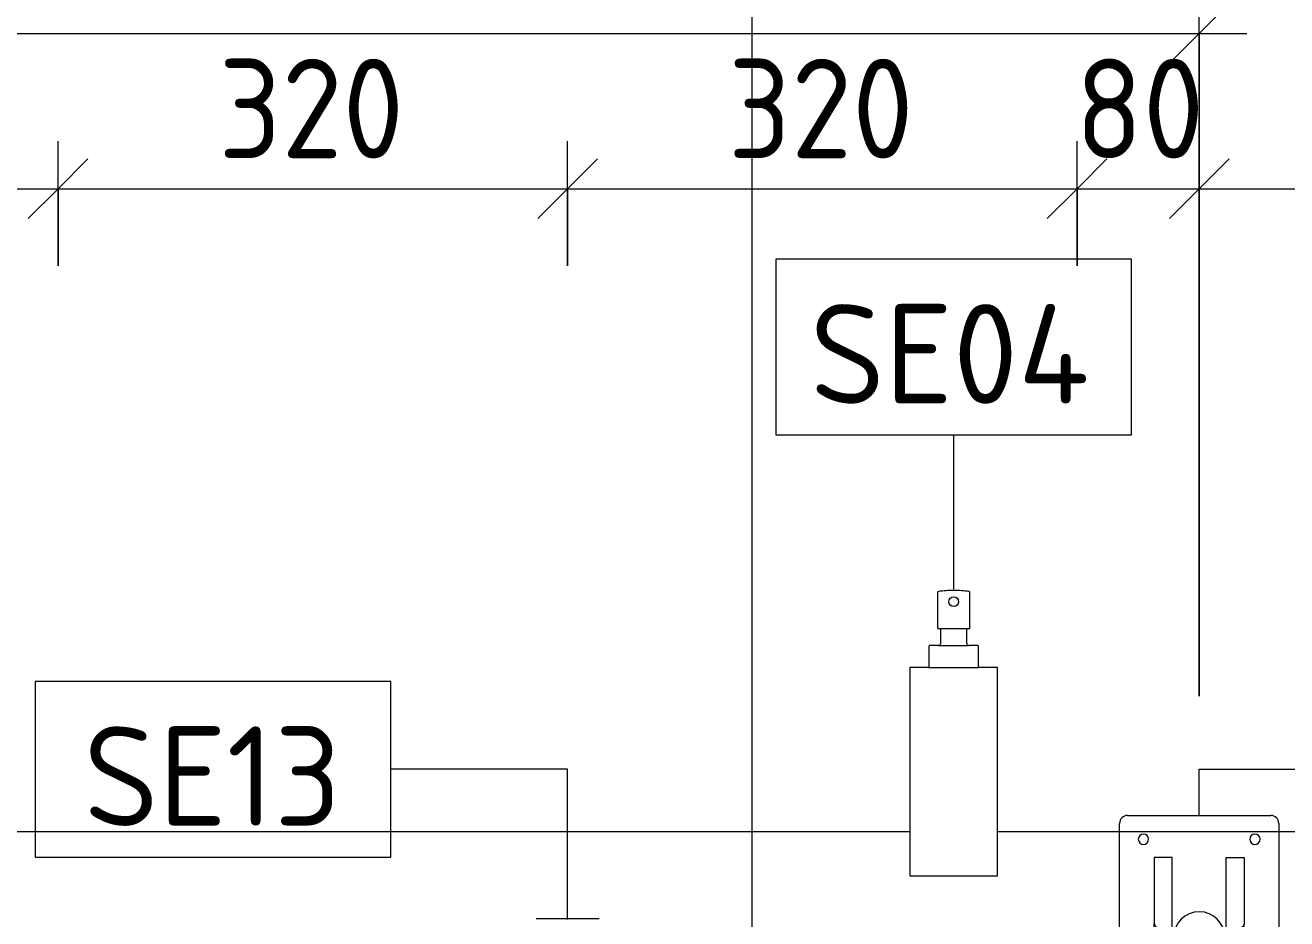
# Model space of a CAD drawing. Header units: millimetres. Extents: x 88919 to 135993, y -1987 to 12871.
# Drawn here: x 133012 to 133804, y 8946 to 9507 of the extents above; entities that cross this region are included whole.
import ezdxf

# ---------------------------------------------------------------- set-up
doc = ezdxf.new("R2010")
doc.units = ezdxf.units.MM
for name, color, linetype, lineweight in [('0-1', 7, 'Continuous', 9), ('A-ANNO-DIMS', 7, 'Continuous', 9), ('A-ANNO-DIMS-25', 7, 'Continuous', 9), ('A-GENM', 7, 'Continuous', 9), ('A-WALL-PATT', 7, 'Continuous', 9), ('P-SANR-FIXT', 7, 'Continuous', 9), ('P-SANR-FIXT-IDEN', 7, 'Continuous', 9)]:
    doc.layers.add(name, color=color, linetype=linetype, lineweight=lineweight)
doc.styles.add('GOST Common_7', font='GOST_Common.ttf', dxfattribs={"height": 62.5})
doc.styles.add('ISOCPEUR_2', font='isocpeur.ttf', dxfattribs={"width": 0.9, "height": 62.5})
doc.styles.add('ISOCPEUR_3', font='isocpeur.ttf', dxfattribs={"width": 0.9, "height": 50})
doc.dimstyles.new('ISO-2_0_0_9К_Средний_округл2', dxfattribs={"dimscale": 304.8, "dimtxt": 49.799059, "dimasz": 0.123031, "dimexe": 0.098425, "dimexo": 0, "dimgap": 0, "dimtad": 1, "dimdec": 0, "dimrnd": 10, "dimzin": 0, "dimdsep": 46, "dimtxsty": 'ISOCPEUR_3', "dimblk1": 'OBLIQUE', "dimblk2": 'OBLIQUE', "dimsah": 1, "dimcen": 0.09, "dimdle": 0.098425, "dimazin": 0, "dimtfac": 1, "dimtdec": 4, "dimtix": 1, "dimtmove": 0, "dimatfit": 3, "dimfxl": 1, "dimtvp": 1, "dimtolj": 1, "dimtzin": 0, "dimarcsym": 2})
doc.dimstyles.new('ISO-2_5_0_9К_БОЛЬШОЙ_1', dxfattribs={"dimscale": 304.8, "dimtxt": 62.248823, "dimasz": 0.123031, "dimexe": 0.098425, "dimexo": 0.246063, "dimgap": 0, "dimtad": 1, "dimdec": 0, "dimrnd": 10, "dimzin": 0, "dimdsep": 46, "dimtxsty": 'ISOCPEUR_2', "dimblk1": 'OBLIQUE', "dimblk2": 'OBLIQUE', "dimsah": 1, "dimcen": 0.09, "dimdle": 0.098425, "dimazin": 0, "dimtfac": 1, "dimtdec": 4, "dimtix": 1, "dimtmove": 0, "dimatfit": 3, "dimfxl": 1, "dimtvp": 1, "dimtolj": 1, "dimtzin": 0, "dimarcsym": 2})

# ---------------------------------------------------------------- blocks, each defined once
blk = doc.blocks.new('смеситель для раковины - Default-30615600-Развертка 3_27-4')
at = {"layer": '0-1'}
blk.add_line((7389.83, 8945.54), (7350.24, 8945.54), dxfattribs=at)
blk = doc.blocks.new('TOY_Диспансер мыло - Дозатор Elegance new 11654 019001 хром-30721027-Развертка 3_27-4')
at = {"layer": 'A-GENM'}
for p, q in [((7602.38, 9150.64), (7602.38, 9128.35)), ((7622.7, 9128.35), (7622.7, 9150.64)), ((7602.88, 9127.85), (7604.25, 9127.85)), ((7604.25, 9127.85), (7620.83, 9127.85)), ((7604.25, 9127.85), (7604.25, 9118.19)), ((7620.83, 9118.19), (7620.83, 9127.85)), ((7620.83, 9127.85), (7622.2, 9127.85)), ((7596.91, 9116.7), (7596.91, 9103.38)), ((7603.26, 9117.2), (7597.41, 9117.2)), ((7603.07, 9117.2), (7621.81, 9117.2)), ((7627.66, 9117.2), (7621.81, 9117.2)), ((7628.16, 9103.38), (7628.16, 9116.7)), ((7596.91, 9103.38), (7585.04, 9103.38)), ((7585.04, 9103.38), (7585.04, 8972.45)), ((7596.7, 9103.45), (7628.19, 9103.45)), ((7640.04, 9103.38), (7628.16, 9103.38)), ((7640.04, 8972.45), (7640.04, 9103.38)), ((7585.04, 8972.45), (7640.04, 8972.45))]:
    blk.add_line(p, q, dxfattribs=at)
blk.add_circle((7612.54, 9144.76), 3.04, dxfattribs=at)
for centre, radius, start, end in [((7602.88, 9150.64), 0.5, 90, 180), ((7612.43, 9083.93), 67.89, 89.90949, 98.09051), ((7612.65, 9083.93), 67.89, 81.90949, 90.09051), ((7622.2, 9150.64), 0.5, 0, 90), ((7602.88, 9128.35), 0.5, 180, 270), ((7622.2, 9128.35), 0.5, 270, 0), ((7597.41, 9116.7), 0.5, 90, 180), ((7603.26, 9118.19), 0.988, 270, 0), ((7621.81, 9118.19), 0.988, 180, 270), ((7627.66, 9116.7), 0.5, 0, 90)]:
    blk.add_arc(centre, radius, start, end, dxfattribs=at)
blk = doc.blocks.new('132_МГН_Поручень для унитаза_тип откидной - ПР 1Р-18619933-Развертка 3_27-4')
at = {"layer": 'A-GENM'}
for p, q in [((7721.7, 9010.5), (7811.7, 9010.5)), ((7716.7, 8715.5), (7716.7, 9005.5)), ((7816.7, 9005.5), (7816.7, 8715.5)), ((7749.7, 8984), (7738.52, 8984)), ((7738.52, 8984), (7738.52, 8942.37)), ((7749.7, 8939.6), (7749.7, 8984)), ((7783.7, 8984), (7794.89, 8984)), ((7783.7, 8939.6), (7783.7, 8984)), ((7794.89, 8984), (7794.89, 8942.37)), ((7738.52, 8938.84), (7738.52, 8942.37)), ((7743.15, 8939.6), (7749.7, 8939.6)), ((7749.7, 8939.6), (7749.7, 8904)), ((7783.7, 8939.6), (7783.7, 8904)), ((7790.25, 8939.6), (7783.7, 8939.6)), ((7794.89, 8938.84), (7794.89, 8942.37)), ((7746.7, 8936.06), (7743.15, 8936.06)), ((7746.7, 8907.5), (7746.7, 8936.06)), ((7750.7, 8781), (7750.7, 8934)), ((7782.7, 8934), (7782.7, 8781)), ((7786.7, 8936.06), (7790.25, 8936.06)), ((7786.7, 8907.5), (7786.7, 8936.06)), ((7738.5, 8907.5), (7746.7, 8907.5)), ((7738.5, 8904), (7738.5, 8907.5)), ((7794.9, 8907.5), (7786.7, 8907.5)), ((7794.9, 8904), (7794.9, 8907.5)), ((7749.7, 8904), (7738.5, 8904)), ((7783.7, 8904), (7794.9, 8904)), ((7811.7, 8710.5), (7721.7, 8710.5))]:
    blk.add_line(p, q, dxfattribs=at)
for centre, radius, start, end in [((7721.7, 9005.5), 5, 90, 180), ((7811.7, 9005.5), 5, 0, 90), ((7731.7, 8995.5), 3.25, 0, 180), ((7731.7, 8995.5), 3.25, 0, 180), ((7731.7, 8995.5), 3.25, 180, 0), ((7731.7, 8995.5), 3.25, 180, 0), ((7801.7, 8995.5), 3.25, 0, 180), ((7801.7, 8995.5), 3.25, 0, 180), ((7801.7, 8995.5), 3.25, 180, 0), ((7801.7, 8995.5), 3.25, 180, 0), ((7766.7, 8934), 16, 0, 180), ((7731.7, 8895.5), 3.25, 0, 180), ((7731.7, 8895.5), 3.25, 0, 180), ((7801.7, 8895.5), 3.25, 0, 180), ((7801.7, 8895.5), 3.25, 0, 180), ((7731.7, 8895.5), 3.25, 180, 0), ((7731.7, 8895.5), 3.25, 180, 0), ((7801.7, 8895.5), 3.25, 180, 0), ((7801.7, 8895.5), 3.25, 180, 0), ((7766.7, 8780.94), 16.47, 166.24149, 13.75851), ((7766.7, 8781), 16, 180, 0), ((7731.7, 8725.5), 3.25, 360, 180), ((7731.7, 8725.5), 3.25, 0, 180), ((7731.7, 8725.5), 3.25, 180, 0), ((7731.7, 8725.5), 3.25, 180, 360), ((7801.7, 8725.5), 3.25, 360, 180), ((7801.7, 8725.5), 3.25, 0, 180), ((7801.7, 8725.5), 3.25, 180, 0), ((7801.7, 8725.5), 3.25, 180, 360), ((7721.7, 8715.5), 5, 180, 270), ((7811.7, 8715.5), 5, 270, 0)]:
    blk.add_arc(centre, radius, start, end, dxfattribs=at)
for centre, start_param, end_param in [((7743.92, 8942.19), 3.073156, 4.570292), ((7743.92, 8938.66), 3.073156, 4.570292), ((7789.49, 8942.19), 4.854486, 6.351622), ((7789.49, 8938.66), 4.854486, 6.351622)]:
    blk.add_ellipse(centre, major_axis=(5.41, 0), ratio=0.484073, start_param=start_param, end_param=end_param, dxfattribs=at)
blk = doc.blocks.new('DIMBLOCK58-Развертка 3_27-4')
at = {"layer": 'A-ANNO-DIMS-25'}
for p, q in [((131832.79, 10200), (131832.79, 8156.96)), ((131832.79, 8186.96), (131832.79, 10200)), ((134062.79, 8400), (134062.79, 8156.96)), ((134062.79, 8186.96), (134062.79, 8400)), ((131802.79, 8186.96), (134062.79, 8186.96))]:
    blk.add_line(p, q, dxfattribs=at)
at = {"layer": 'A-ANNO-DIMS-25', "lineweight": 20}
for p, q in [((131832.79, 8186.96), (131851.54, 8205.71)), ((134062.79, 8186.96), (134081.54, 8205.71)), ((131832.79, 8186.96), (131814.04, 8168.21)), ((134062.79, 8186.96), (134044.04, 8168.21))]:
    blk.add_line(p, q, dxfattribs=at)
at = {"layer": 'A-ANNO-DIMS-25', "color": 0, "insert": (132884.58, 8252.28), "char_height": 50, "width": 151.6956, "attachment_point": 1, "line_spacing_factor": 1.149209, "style": 'ISOCPEUR_3'}
blk.add_mtext('2230', dxfattribs=at)
blk = doc.blocks.new('_Oblique')
at = {"color": 0, "linetype": 'ByBlock', "lineweight": -2}
blk.add_line((-0.5, -0.5), (0.5, 0.5), dxfattribs=at)
blk = doc.blocks.new('М_сантехническая_рамка1 - В рамке-30590747-Развертка 3_27-4')
at = {"layer": 'P-SANR-FIXT-IDEN'}
for p, q in [((6286.54, 9326.17), (6063.23, 9326.17)), ((6063.23, 9326.17), (6063.23, 9215.72)), ((6286.54, 9215.72), (6286.54, 9326.17)), ((6063.23, 9215.72), (6286.54, 9215.72))]:
    blk.add_line(p, q, dxfattribs=at)
blk = doc.blocks.new('DIMBLOCK65-Развертка 3_27-4')
at = {"layer": 'A-ANNO-DIMS-25'}
for p, q in [((132302.67, 9470.75), (132302.67, 9374.14)), ((132302.67, 9404.14), (132302.67, 9470.75)), ((133032.83, 9355.65), (133032.83, 9434.14)), ((132272.67, 9404.14), (133032.83, 9404.14)), ((133032.83, 9404.14), (133032.83, 9355.65))]:
    blk.add_line(p, q, dxfattribs=at)
at = {"layer": 'A-ANNO-DIMS-25', "lineweight": 20}
for p, q in [((132302.67, 9404.14), (132321.42, 9422.89)), ((133032.83, 9404.14), (133051.58, 9422.89)), ((132302.67, 9404.14), (132283.92, 9385.39)), ((133032.83, 9404.14), (133014.08, 9385.39))]:
    blk.add_line(p, q, dxfattribs=at)
at = {"layer": 'A-ANNO-DIMS-25', "color": 0, "insert": (132608.49, 9485.79), "char_height": 62.5, "width": 142.2146, "attachment_point": 1, "line_spacing_factor": 1.149209, "style": 'ISOCPEUR_2'}
blk.add_mtext('730', dxfattribs=at)
blk = doc.blocks.new('DIMBLOCK66-Развертка 3_27-4')
at = {"layer": 'A-ANNO-DIMS-25'}
for p, q in [((133032.83, 9355.65), (133032.83, 9434.14)), ((133352.83, 9355.65), (133352.83, 9434.14)), ((133032.83, 9404.14), (133352.83, 9404.14)), ((133032.83, 9404.14), (133032.83, 9355.65)), ((133352.83, 9404.14), (133352.83, 9355.65))]:
    blk.add_line(p, q, dxfattribs=at)
at = {"layer": 'A-ANNO-DIMS-25', "lineweight": 20}
for p, q in [((133032.83, 9404.14), (133051.58, 9422.89)), ((133352.83, 9404.14), (133371.58, 9422.89)), ((133032.83, 9404.14), (133014.08, 9385.39)), ((133352.83, 9404.14), (133334.08, 9385.39))]:
    blk.add_line(p, q, dxfattribs=at)
at = {"layer": 'A-ANNO-DIMS-25', "color": 0, "insert": (133133.57, 9485.79), "char_height": 62.5, "width": 142.2146, "attachment_point": 1, "line_spacing_factor": 1.149209, "style": 'ISOCPEUR_2'}
blk.add_mtext('320', dxfattribs=at)
blk = doc.blocks.new('DIMBLOCK67-Развертка 3_27-4')
at = {"layer": 'A-ANNO-DIMS-25'}
for p, q in [((133352.83, 9355.65), (133352.83, 9434.14)), ((133672.83, 9355.65), (133672.83, 9434.14)), ((133352.83, 9404.14), (133672.83, 9404.14)), ((133352.83, 9404.14), (133352.83, 9355.65)), ((133672.83, 9404.14), (133672.83, 9355.65))]:
    blk.add_line(p, q, dxfattribs=at)
at = {"layer": 'A-ANNO-DIMS-25', "lineweight": 20}
for p, q in [((133352.83, 9404.14), (133371.58, 9422.89)), ((133672.83, 9404.14), (133691.58, 9422.89)), ((133352.83, 9404.14), (133334.08, 9385.39)), ((133672.83, 9404.14), (133654.08, 9385.39))]:
    blk.add_line(p, q, dxfattribs=at)
at = {"layer": 'A-ANNO-DIMS-25', "color": 0, "insert": (133453.57, 9485.79), "char_height": 62.5, "width": 142.2146, "attachment_point": 1, "line_spacing_factor": 1.149209, "style": 'ISOCPEUR_2'}
blk.add_mtext('320', dxfattribs=at)
blk = doc.blocks.new('DIMBLOCK68-Развертка 3_27-4')
at = {"layer": 'A-ANNO-DIMS-25'}
for p, q in [((133672.83, 9355.65), (133672.83, 9434.14)), ((133749.49, 9085.5), (133749.49, 9434.14)), ((133672.83, 9404.14), (133749.49, 9404.14)), ((133672.83, 9404.14), (133672.83, 9355.65)), ((133749.49, 9404.14), (133749.49, 9085.5))]:
    blk.add_line(p, q, dxfattribs=at)
at = {"layer": 'A-ANNO-DIMS-25', "lineweight": 20}
for p, q in [((133672.83, 9404.14), (133691.58, 9422.89)), ((133749.49, 9404.14), (133768.24, 9422.89)), ((133672.83, 9404.14), (133654.08, 9385.39)), ((133749.49, 9404.14), (133730.74, 9385.39))]:
    blk.add_line(p, q, dxfattribs=at)
at = {"layer": 'A-ANNO-DIMS-25', "color": 0, "insert": (133671.66, 9485.79), "char_height": 62.5, "width": 94.8097, "attachment_point": 1, "line_spacing_factor": 1.149209, "style": 'ISOCPEUR_2'}
blk.add_mtext('80', dxfattribs=at)
blk = doc.blocks.new('DIMBLOCK69-Развертка 3_27-4')
at = {"layer": 'A-ANNO-DIMS-25'}
for p, q in [((133749.49, 9085.5), (133749.49, 9434.14)), ((134062.79, 9355.65), (134062.79, 9434.14)), ((133749.49, 9404.14), (134092.79, 9404.14)), ((133749.49, 9404.14), (133749.49, 9085.5)), ((134062.79, 9404.14), (134062.79, 9355.65))]:
    blk.add_line(p, q, dxfattribs=at)
at = {"layer": 'A-ANNO-DIMS-25', "lineweight": 20}
for p, q in [((133749.49, 9404.14), (133768.24, 9422.89)), ((134062.79, 9404.14), (134081.54, 9422.89)), ((133749.49, 9404.14), (133730.74, 9385.39)), ((134062.79, 9404.14), (134044.04, 9385.39))]:
    blk.add_line(p, q, dxfattribs=at)
at = {"layer": 'A-ANNO-DIMS-25', "color": 0, "insert": (133852.27, 9485.79), "char_height": 62.5, "width": 129.286, "attachment_point": 1, "line_spacing_factor": 1.149209, "style": 'ISOCPEUR_2'}
blk.add_mtext('310', dxfattribs=at)
blk = doc.blocks.new('DIMBLOCK73-Развертка 3_27-4')
at = {"layer": 'A-ANNO-DIMS-25'}
for p, q in [((132950.49, 9085.5), (132950.49, 9531.74)), ((133749.49, 9085.5), (133749.49, 9531.74)), ((132950.49, 9501.74), (133779.49, 9501.74)), ((132950.49, 9501.74), (132950.49, 9085.5)), ((133749.49, 9501.74), (133749.49, 9085.5))]:
    blk.add_line(p, q, dxfattribs=at)
at = {"layer": 'A-ANNO-DIMS-25', "lineweight": 20}
for p, q in [((132950.49, 9501.74), (132969.24, 9520.49)), ((133749.49, 9501.74), (133768.24, 9520.49)), ((132950.49, 9501.74), (132931.74, 9482.99)), ((133749.49, 9501.74), (133730.74, 9482.99))]:
    blk.add_line(p, q, dxfattribs=at)
at = {"layer": 'A-ANNO-DIMS-25', "color": 0, "insert": (133290.74, 9583.39), "char_height": 62.5, "width": 142.2146, "attachment_point": 1, "line_spacing_factor": 1.149209, "style": 'ISOCPEUR_2'}
blk.add_mtext('800', dxfattribs=at)

msp = doc.modelspace()

# ---------------------------------------------------------------- hatches: boundary and pattern name
at = {"layer": 'A-WALL-PATT'}
h = msp.add_hatch(dxfattribs=at)
h.set_pattern_fill('FP_28', color=256, style=0, pattern_type=2)
h.set_pattern_definition([(90, (134068.3, 8400), (-600, 4e-14), []), (180, (134068.3, 8400), (-7e-14, -600), [])])
h.paths.add_polyline_path([(133379.37, 8400), (133844.61, 8400), (133853.96, 8565.01), (133859.61, 8670), (134039.61, 8670), (134049.47, 8488.94), (134054.61, 8400), (134062.79, 8400), (134062.79, 10200), (131843.79, 10200), (131843.79, 8535), (132237.29, 8535), (132222.85, 8543.36), (132220.18, 8544.95), (132202.48, 8559.45), (132186.47, 8575.83), (132172.58, 8594.88), (132161.75, 8614.93), (132152.71, 8639.06), (132147.5, 8662.12), (132145.37, 8689.25), (132145.17, 9010.15), (132160.17, 9010.15), (132160.33, 8689.23), (132161.75, 8667.45), (132168.59, 8638.5), (132176.52, 8617.66), (132187.35, 8599.41), (132199.68, 8582.91), (132215.35, 8567.5), (132231.09, 8555.77), (132248.15, 8545.74), (132267.53, 8537.92), (132277.81, 8535), (132353.61, 8535.03), (132355.11, 8535.34), (132374.35, 8542.04), (132392.66, 8551.32), (132411.03, 8564.25), (132424.85, 8576.72), (132439.33, 8594.1), (132449.41, 8609.58), (132458.43, 8628.36), (132465.32, 8650.05), (132468.89, 8668.45), (132470.22, 8689.25), (132470.22, 9124), (132453.27, 9124), (132451.72, 9125.19), (132451.67, 9125.6), (132451.67, 9174.4), (132452.85, 9175.95), (132453.27, 9176), (132466.04, 9176.15), (132465.87, 9185.75), (132466.17, 9189.75), (132465.67, 9189.75), (132465.67, 9395.75), (132489.67, 9395.75), (132489.47, 9189.75), (132489.17, 9189.75), (132489.17, 9188.75), (132489.47, 9185.75), (132489.47, 9176), (132502.48, 9175.95), (132503.2, 9175.53), (132503.67, 9174.4), (132503.61, 9125.19), (132502.87, 9124.21), (132502.07, 9124), (132485.22, 9124), (132484.96, 8685.25), (132483.77, 8666.54), (132479.44, 8644.23), (132472.13, 8622.3), (132462.5, 8602.27), (132449.51, 8582.56), (132435.56, 8566.24), (132418.88, 8551.24), (132398.6, 8537.66), (132393.34, 8535), (132743.67, 8535), (132743.67, 8400), (133376.49, 8400)])
h.paths.add_polyline_path([(133331.9, 8893.66), (133332.08, 8893.94), (133332.21, 8894.88), (133332.48, 8894.99), (133332.63, 8895.29), (133332.63, 8895.72), (133333.33, 8895.21), (133333.67, 8895.48), (133333.33, 8896.05), (133333.87, 8896.12), (133332.75, 8898.93), (133332.84, 8907.13), (133332.6, 8907.13), (133332.39, 8906.23), (133332.22, 8906.33), (133332.07, 8910.54), (133331.8, 8901.16), (133331.73, 8894.58), (133331.89, 8893.7)])
h.paths.add_polyline_path([(133368.39, 8446), (133323.39, 8446), (133323.39, 8523.95), (133318.75, 8530), (133314.75, 8539.65), (133313.39, 8550), (133314.75, 8560.35), (133318.75, 8570), (133323.39, 8576.05), (133323.39, 8635), (133032.83, 8635), (133032.83, 8800), (133329.89, 8800), (133331.67, 8890.7), (133331.68, 8891.14), (133331.65, 8902.74), (133332.26, 8922.01), (133332.98, 8943.03), (133332.7, 8942.1), (133332.82, 8944.83), (133333.03, 8945.02), (133333.03, 8945.54), (133372.62, 8945.27), (133373.07, 8930.78), (133374.4, 8882.37), (133375.96, 8800), (133672.83, 8800), (133672.83, 8635), (133383.39, 8635), (133383.39, 8576.05), (133388.03, 8570), (133392.03, 8560.35), (133393.39, 8550), (133392.03, 8539.65), (133388.03, 8530), (133383.39, 8523.95), (133383.39, 8446), (133374.6, 8446)])
h.paths.add_polyline_path([(133373.54, 8883.58), (133374.27, 8887.37), (133374.01, 8886.21), (133373.74, 8884.71)])
h.paths.add_polyline_path([(133373.72, 8892.45), (133374.13, 8893.69), (133373.51, 8909.28), (133373.03, 8908.4), (133372.74, 8904.79), (133372.67, 8904.49), (133372.79, 8898.1), (133372.1, 8896.59), (133372.79, 8896.82), (133372.84, 8896.29), (133372.88, 8895.98), (133373.18, 8895.96), (133373.37, 8896.13), (133373.4, 8895.15), (133373.59, 8894.87), (133373.83, 8894.87), (133373.74, 8892.59)])
h.paths.add_polyline_path([(133371.78, 8896.12), (133372.04, 8896.51), (133371.92, 8896.39), (133371.83, 8896.22)])
h.paths.add_polyline_path([(133332.08, 8912.51), (133332.57, 8913.03), (133332.1, 8913.87), (133332.08, 8912.9)])
h.paths.add_polyline_path([(133373.57, 8912.51), (133373.28, 8913.27), (133373.28, 8912.93), (133373.51, 8912.58)])
h.paths.add_polyline_path([(133373.22, 8913.9), (133373.54, 8914.25), (133373.31, 8914.18), (133373.22, 8913.97)])
h.paths.add_polyline_path([(133332.53, 8914.56), (133332.36, 8914.74), (133332.43, 8914.59)])
h.paths.add_polyline_path([(133332.57, 8914.85), (133332.43, 8915.15), (133332.12, 8915.22), (133332.14, 8914.93), (133332.43, 8914.88)])
h.paths.add_polyline_path([(133332.37, 8939.72), (133332.47, 8943.73), (133332.4, 8940.5)])
h.paths.add_polyline_path([(132302.28, 8952.19), (132290.75, 8952.25), (132290.7, 8952.25), (132290.7, 9015), (132267.67, 9015), (132267.67, 9024), (132187.67, 9024), (132187.67, 9015), (132164.17, 9015), (132164.17, 9010.65), (132156.05, 9010.44), (132156.05, 9010.27), (132149.48, 9010.42), (132149.43, 9010.65), (132141.17, 9010.65), (132141.17, 9015), (132117.67, 9015), (132117.41, 9024), (132116.67, 9024), (132116.8, 9076), (132117.67, 9076), (132117.67, 9085), (132144.67, 9085), (132144.67, 9091.5), (132145.17, 9092), (132160.17, 9092), (132160.67, 9091.5), (132160.67, 9085), (132187.67, 9085), (132187.67, 9076), (132267.67, 9076), (132267.67, 9085), (132337.67, 9084.85), (132337.93, 9076), (132338.67, 9076), (132338.59, 9023.97), (132337.67, 9023.97), (132337.67, 9015), (132334.62, 9015), (132334.63, 8952.25), (132334.46, 8952.19), (132323.05, 8952.19)])
h.paths.add_polyline_path([(132302.28, 8968.48), (132323.95, 8968.64), (132324.69, 8969.17), (132325.11, 8969.98), (132325.16, 8970.43), (132324.95, 8991.49), (132324.36, 8992.18), (132323.51, 8992.53), (132323.05, 8992.53), (132323.05, 8992.07), (132302.28, 8992.07), (132302.28, 8992.56), (132301.23, 8992.32), (132300.63, 8991.87), (132300.22, 8991.06), (132300.16, 8990.61), (132300.38, 8969.55), (132301.23, 8968.72), (132301.82, 8968.51)])
h.paths.add_polyline_path([(133567.83, 8972.45), (133567.83, 9103.38), (133579.7, 9103.38), (133579.7, 9116.7), (133580.2, 9117.2), (133586.75, 9117.49), (133587.04, 9118.19), (133587.01, 9127.85), (133585.66, 9127.85), (133585.16, 9128.35), (133585.16, 9150.64), (133585.66, 9151.14), (133590.48, 9151.65), (133595.33, 9151.82), (133603.61, 9151.29), (133604.99, 9151.14), (133605.49, 9150.64), (133605.49, 9128.35), (133604.99, 9127.85), (133603.61, 9127.85), (133603.9, 9117.49), (133604.6, 9117.2), (133610.45, 9117.2), (133610.95, 9116.7), (133610.95, 9103.38), (133622.83, 9103.38), (133622.83, 8972.45), (133579.7, 8972.45)])
h.paths.add_polyline_path([(132153.42, 9010.42), (132153.42, 9010.65), (132153.23, 9010.44)])

# ---------------------------------------------------------------- linework, layer by layer
at = {"layer": 'P-SANR-FIXT-IDEN'}
for p, q in [((133595.33, 9152.55), (133595.33, 9249.53)), ((133352.83, 9039.47), (133241.73, 9039.47)), ((133352.83, 8945.17), (133352.83, 9039.47)), ((133749.49, 9039.47), (133838.56, 9039.47)), ((133749.49, 9010.5), (133749.49, 9039.47))]:
    msp.add_line(p, q, dxfattribs=at)

# ---------------------------------------------------------------- block references
at = {"layer": 'P-SANR-FIXT'}
for name in ['TOY_Диспансер мыло - Дозатор Elegance new 11654 019001 хром-30721027-Развертка 3_27-4', '132_МГН_Поручень для унитаза_тип откидной - ПР 1Р-18619933-Развертка 3_27-4', 'смеситель для раковины - Default-30615600-Развертка 3_27-4']:
    msp.add_blockref(name, (125982.79, 0), dxfattribs=at)
at = {"layer": 'P-SANR-FIXT-IDEN'}
for p in [(127420.44, 33.8), (126955.19, -231.48)]:
    msp.add_blockref('М_сантехническая_рамка1 - В рамке-30590747-Развертка 3_27-4', p, dxfattribs=at)

# ---------------------------------------------------------------- texts
at = {"layer": 'P-SANR-FIXT-IDEN', "char_height": 62.5, "attachment_point": 1, "style": 'GOST Common_7'}
for s, insert, width in [('SE04', (133505.01, 9331.67), 228.4809), ('SE13', (133048.88, 9066.4), 206.4345)]:
    msp.add_mtext(s, dxfattribs=dict(at, insert=insert, width=width))

# ---------------------------------------------------------------- dimensions: what is measured, and where the dimension line sits
at = {"layer": 'A-ANNO-DIMS'}
for base, p1, p2, dimstyle, override, picture, middle in [((134062.79, 8186.96), (131832.79, 10200), (134062.79, 8400), 'ISO-2_0_0_9К_Средний_округл2', {"dimpost": '<>', "dimfxl": 2865.815765}, 'DIMBLOCK58-Развертка 3_27-4', (132947.79, 8211.96)), ((133749.49, 9501.74), (132950.49, 9010.5), (133749.49, 9010.5), 'ISO-2_5_0_9К_БОЛЬШОЙ_1', {"dimpost": '<>', "dimfxl": 798.999989}, 'DIMBLOCK73-Развертка 3_27-4', (133349.99, 9532.99)), ((133032.83, 9404.14), (132302.67, 9395.75), (133032.83, 9430.65), 'ISO-2_5_0_9К_БОЛЬШОЙ_1', {"dimpost": '<>', "dimfxl": 730.993661}, 'DIMBLOCK65-Развертка 3_27-4', (132667.75, 9435.39)), ((133352.83, 9404.14), (133032.83, 9430.65), (133352.83, 9430.65), 'ISO-2_5_0_9К_БОЛЬШОЙ_1', {"dimpost": '<>', "dimfxl": 320}, 'DIMBLOCK66-Развертка 3_27-4', (133192.83, 9435.39)), ((133672.83, 9404.14), (133352.83, 9430.65), (133672.83, 9430.65), 'ISO-2_5_0_9К_БОЛЬШОЙ_1', {"dimpost": '<>', "dimfxl": 320}, 'DIMBLOCK67-Развертка 3_27-4', (133512.83, 9435.39)), ((133749.49, 9404.14), (133672.83, 9430.65), (133749.49, 9010.5), 'ISO-2_5_0_9К_БОЛЬШОЙ_1', {"dimpost": '<>', "dimfxl": 427.09199}, 'DIMBLOCK68-Развертка 3_27-4', (133711.16, 9435.39)), ((134062.79, 9404.14), (133749.49, 9010.5), (134062.79, 9430.65), 'ISO-2_5_0_9К_БОЛЬШОЙ_1', {"dimpost": '<>', "dimfxl": 524.103526}, 'DIMBLOCK69-Развертка 3_27-4', (133906.14, 9435.39))]:
    dim = msp.add_linear_dim(base=base, p1=p1, p2=p2, dimstyle=dimstyle, override=override, dxfattribs=at)
    dim.commit()
    dim.dimension.update_dxf_attribs({"geometry": picture, "text_midpoint": middle})

doc.saveas('drawing.dxf')
